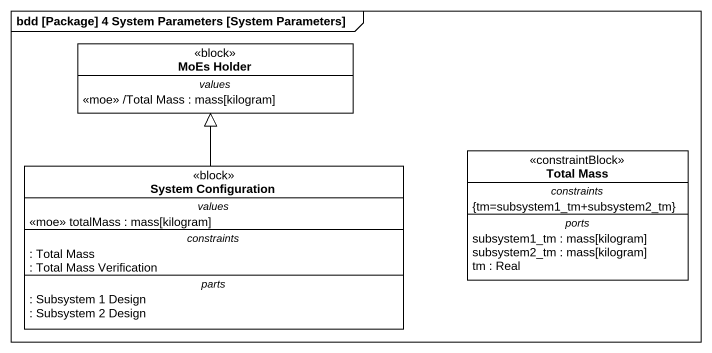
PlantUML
@startuml
mainframe bdd [Package] 4 System Parameters [System Parameters]
hide circle
hide empty members
class "MoEs Holder" as MoEs_Holder <<block>> {
  -- values --
  <<moe>> /Total Mass : mass[kilogram]
}
class "Total Mass" as Total_Mass <<constraintBlock>> {
  -- constraints --
  {tm=subsystem1_tm+subsystem2_tm}
  -- ports --
  subsystem1_tm : mass[kilogram]
  subsystem2_tm : mass[kilogram]
  tm : Real
}
class "System Configuration" as System_Configuration <<block>> {
  -- values --
  <<moe>> totalMass : mass[kilogram]
  -- constraints --
  : Total Mass
  : Total Mass Verification
  -- parts --
  : Subsystem 1 Design
  : Subsystem 2 Design
}
System_Configuration -up-|> MoEs_Holder
@enduml
